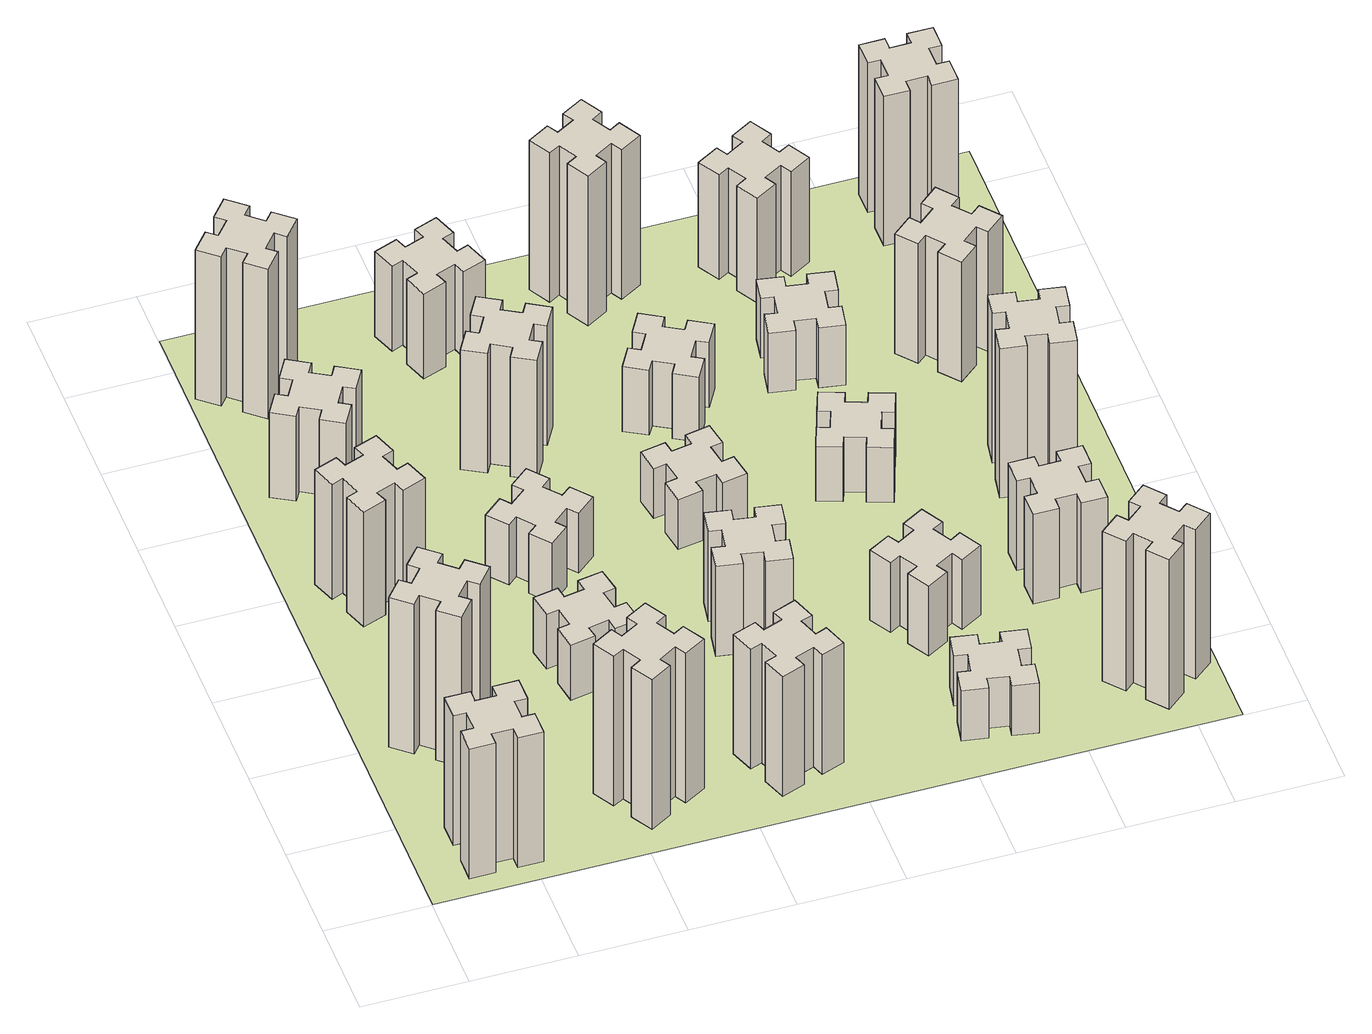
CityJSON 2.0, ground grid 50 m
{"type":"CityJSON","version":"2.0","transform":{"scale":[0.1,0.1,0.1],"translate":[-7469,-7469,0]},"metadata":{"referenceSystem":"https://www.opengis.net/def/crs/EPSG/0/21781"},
"CityObjects":{
"building1":{"type":"Building","attributes":{"class":"1000","function":"1000","usage":"1000","yearOfConstruction":2016,"roofType":"1000","measuredHeight":78,"storeysAboveGround":30,"storeysBelowGround":0},"geometry":[{"type":"Solid","lod":"1","boundaries":[[[[0,1,2,3,4,5,6,7,8,9,10,11,12,13,14,15,16,17,18,19]],[[17,16,20,21]],[[16,15,22,20]],[[15,14,23,22]],[[14,13,24,23]],[[13,12,25,24]],[[12,11,26,25]],[[11,10,27,26]],[[10,9,28,27]],[[9,8,29,28]],[[8,7,30,29]],[[7,6,31,30]],[[6,5,32,31]],[[5,4,33,32]],[[4,3,34,33]],[[3,2,35,34]],[[2,1,36,35]],[[1,0,37,36]],[[0,19,38,37]],[[19,18,39,38]],[[18,17,21,39]],[[24,25,26,27,28,29,30,31,32,33,34,35,36,37,38,39,21,20,22,23]]]]}]},
"building2":{"type":"Building","attributes":{"class":"1000","function":"1000","usage":"1000","yearOfConstruction":2016,"roofType":"1000","measuredHeight":90,"storeysAboveGround":30,"storeysBelowGround":0},"geometry":[{"type":"Solid","lod":"1","boundaries":[[[[40,41,42,43,44,45,46,47,48,49,50,51,52,53,54,55,56,57,58,59]],[[57,56,60,61]],[[56,55,62,60]],[[55,54,63,62]],[[54,53,64,63]],[[53,52,65,64]],[[52,51,66,65]],[[51,50,67,66]],[[50,49,68,67]],[[49,48,69,68]],[[48,47,70,69]],[[47,46,71,70]],[[46,45,72,71]],[[45,44,73,72]],[[44,43,74,73]],[[43,42,75,74]],[[42,41,76,75]],[[41,40,77,76]],[[40,59,78,77]],[[59,58,79,78]],[[58,57,61,79]],[[64,65,66,67,68,69,70,71,72,73,74,75,76,77,78,79,61,60,62,63]]]]}]},
"building3":{"type":"Building","attributes":{"class":"1000","function":"1000","usage":"1000","yearOfConstruction":2016,"roofType":"1000","measuredHeight":69,"storeysAboveGround":30,"storeysBelowGround":0},"geometry":[{"type":"Solid","lod":"1","boundaries":[[[[80,81,82,83,84,85,86,87,88,89,90,91,92,93,94,95,96,97,98,99]],[[97,96,100,101]],[[96,95,102,100]],[[95,94,103,102]],[[94,93,104,103]],[[93,92,105,104]],[[92,91,106,105]],[[91,90,107,106]],[[90,89,108,107]],[[89,88,109,108]],[[88,87,110,109]],[[87,86,111,110]],[[86,85,112,111]],[[85,84,113,112]],[[84,83,114,113]],[[83,82,115,114]],[[82,81,116,115]],[[81,80,117,116]],[[80,99,118,117]],[[99,98,119,118]],[[98,97,101,119]],[[104,105,106,107,108,109,110,111,112,113,114,115,116,117,118,119,101,100,102,103]]]]}]},
"building4":{"type":"Building","attributes":{"class":"1000","function":"1000","usage":"1000","yearOfConstruction":2016,"roofType":"1000","measuredHeight":51,"storeysAboveGround":30,"storeysBelowGround":0},"geometry":[{"type":"Solid","lod":"1","boundaries":[[[[120,121,122,123,124,125,126,127,128,129,130,131,132,133,134,135,136,137,138,139]],[[137,136,140,141]],[[136,135,142,140]],[[135,134,143,142]],[[134,133,144,143]],[[133,132,145,144]],[[132,131,146,145]],[[131,130,147,146]],[[130,129,148,147]],[[129,128,149,148]],[[128,127,150,149]],[[127,126,151,150]],[[126,125,152,151]],[[125,124,153,152]],[[124,123,154,153]],[[123,122,155,154]],[[122,121,156,155]],[[121,120,157,156]],[[120,139,158,157]],[[139,138,159,158]],[[138,137,141,159]],[[144,145,146,147,148,149,150,151,152,153,154,155,156,157,158,159,141,140,142,143]]]]}]},
"building5":{"type":"Building","attributes":{"class":"1000","function":"1000","usage":"1000","yearOfConstruction":2016,"roofType":"1000","measuredHeight":90,"storeysAboveGround":30,"storeysBelowGround":0},"geometry":[{"type":"Solid","lod":"1","boundaries":[[[[160,161,162,163,164,165,166,167,168,169,170,171,172,173,174,175,176,177,178,179]],[[177,176,180,181]],[[176,175,182,180]],[[175,174,183,182]],[[174,173,184,183]],[[173,172,185,184]],[[172,171,186,185]],[[171,170,187,186]],[[170,169,188,187]],[[169,168,189,188]],[[168,167,190,189]],[[167,166,191,190]],[[166,165,192,191]],[[165,164,193,192]],[[164,163,194,193]],[[163,162,195,194]],[[162,161,196,195]],[[161,160,197,196]],[[160,179,198,197]],[[179,178,199,198]],[[178,177,181,199]],[[184,185,186,187,188,189,190,191,192,193,194,195,196,197,198,199,181,180,182,183]]]]}]},
"building6":{"type":"Building","attributes":{"class":"1000","function":"1000","usage":"1000","yearOfConstruction":2016,"roofType":"1000","measuredHeight":90,"storeysAboveGround":30,"storeysBelowGround":0},"geometry":[{"type":"Solid","lod":"1","boundaries":[[[[200,201,202,203,204,205,206,207,208,209,210,211,212,213,214,215,216,217,218,219]],[[217,216,220,221]],[[216,215,222,220]],[[215,214,223,222]],[[214,213,224,223]],[[213,212,225,224]],[[212,211,226,225]],[[211,210,227,226]],[[210,209,228,227]],[[209,208,229,228]],[[208,207,230,229]],[[207,206,231,230]],[[206,205,232,231]],[[205,204,233,232]],[[204,203,234,233]],[[203,202,235,234]],[[202,201,236,235]],[[201,200,237,236]],[[200,219,238,237]],[[219,218,239,238]],[[218,217,221,239]],[[224,225,226,227,228,229,230,231,232,233,234,235,236,237,238,239,221,220,222,223]]]]}]},
"building7":{"type":"Building","attributes":{"class":"1000","function":"1000","usage":"1000","yearOfConstruction":2016,"roofType":"1000","measuredHeight":33,"storeysAboveGround":30,"storeysBelowGround":0},"geometry":[{"type":"Solid","lod":"1","boundaries":[[[[240,241,242,243,244,245,246,247,248,249,250,251,252,253,254,255,256,257,258,259]],[[257,256,260,261]],[[256,255,262,260]],[[255,254,263,262]],[[254,253,264,263]],[[253,252,265,264]],[[252,251,266,265]],[[251,250,267,266]],[[250,249,268,267]],[[249,248,269,268]],[[248,247,270,269]],[[247,246,271,270]],[[246,245,272,271]],[[245,244,273,272]],[[244,243,274,273]],[[243,242,275,274]],[[242,241,276,275]],[[241,240,277,276]],[[240,259,278,277]],[[259,258,279,278]],[[258,257,261,279]],[[264,265,266,267,268,269,270,271,272,273,274,275,276,277,278,279,261,260,262,263]]]]}]},
"building8":{"type":"Building","attributes":{"class":"1000","function":"1000","usage":"1000","yearOfConstruction":2016,"roofType":"1000","measuredHeight":36,"storeysAboveGround":30,"storeysBelowGround":0},"geometry":[{"type":"Solid","lod":"1","boundaries":[[[[280,281,282,283,284,285,286,287,288,289,290,291,292,293,294,295,296,297,298,299]],[[297,296,300,301]],[[296,295,302,300]],[[295,294,303,302]],[[294,293,304,303]],[[293,292,305,304]],[[292,291,306,305]],[[291,290,307,306]],[[290,289,308,307]],[[289,288,309,308]],[[288,287,310,309]],[[287,286,311,310]],[[286,285,312,311]],[[285,284,313,312]],[[284,283,314,313]],[[283,282,315,314]],[[282,281,316,315]],[[281,280,317,316]],[[280,299,318,317]],[[299,298,319,318]],[[298,297,301,319]],[[304,305,306,307,308,309,310,311,312,313,314,315,316,317,318,319,301,300,302,303]]]]}]},
"building9":{"type":"Building","attributes":{"class":"1000","function":"1000","usage":"1000","yearOfConstruction":2016,"roofType":"1000","measuredHeight":72,"storeysAboveGround":30,"storeysBelowGround":0},"geometry":[{"type":"Solid","lod":"1","boundaries":[[[[320,321,322,323,324,325,326,327,328,329,330,331,332,333,334,335,336,337,338,339]],[[337,336,340,341]],[[336,335,342,340]],[[335,334,343,342]],[[334,333,344,343]],[[333,332,345,344]],[[332,331,346,345]],[[331,330,347,346]],[[330,329,348,347]],[[329,328,349,348]],[[328,327,350,349]],[[327,326,351,350]],[[326,325,352,351]],[[325,324,353,352]],[[324,323,354,353]],[[323,322,355,354]],[[322,321,356,355]],[[321,320,357,356]],[[320,339,358,357]],[[339,338,359,358]],[[338,337,341,359]],[[344,345,346,347,348,349,350,351,352,353,354,355,356,357,358,359,341,340,342,343]]]]}]},
"building10":{"type":"Building","attributes":{"class":"1000","function":"1000","usage":"1000","yearOfConstruction":2016,"roofType":"1000","measuredHeight":72,"storeysAboveGround":30,"storeysBelowGround":0},"geometry":[{"type":"Solid","lod":"1","boundaries":[[[[360,361,362,363,364,365,366,367,368,369,370,371,372,373,374,375,376,377,378,379]],[[377,376,380,381]],[[376,375,382,380]],[[375,374,383,382]],[[374,373,384,383]],[[373,372,385,384]],[[372,371,386,385]],[[371,370,387,386]],[[370,369,388,387]],[[369,368,389,388]],[[368,367,390,389]],[[367,366,391,390]],[[366,365,392,391]],[[365,364,393,392]],[[364,363,394,393]],[[363,362,395,394]],[[362,361,396,395]],[[361,360,397,396]],[[360,379,398,397]],[[379,378,399,398]],[[378,377,381,399]],[[384,385,386,387,388,389,390,391,392,393,394,395,396,397,398,399,381,380,382,383]]]]}]},
"building11":{"type":"Building","attributes":{"class":"1000","function":"1000","usage":"1000","yearOfConstruction":2016,"roofType":"1000","measuredHeight":51,"storeysAboveGround":30,"storeysBelowGround":0},"geometry":[{"type":"Solid","lod":"1","boundaries":[[[[400,401,402,403,404,405,406,407,408,409,410,411,412,413,414,415,416,417,418,419]],[[417,416,420,421]],[[416,415,422,420]],[[415,414,423,422]],[[414,413,424,423]],[[413,412,425,424]],[[412,411,426,425]],[[411,410,427,426]],[[410,409,428,427]],[[409,408,429,428]],[[408,407,430,429]],[[407,406,431,430]],[[406,405,432,431]],[[405,404,433,432]],[[404,403,434,433]],[[403,402,435,434]],[[402,401,436,435]],[[401,400,437,436]],[[400,419,438,437]],[[419,418,439,438]],[[418,417,421,439]],[[424,425,426,427,428,429,430,431,432,433,434,435,436,437,438,439,421,420,422,423]]]]}]},
"building12":{"type":"Building","attributes":{"class":"1000","function":"1000","usage":"1000","yearOfConstruction":2016,"roofType":"1000","measuredHeight":54,"storeysAboveGround":30,"storeysBelowGround":0},"geometry":[{"type":"Solid","lod":"1","boundaries":[[[[440,441,442,443,444,445,446,447,448,449,450,451,452,453,454,455,456,457,458,459]],[[457,456,460,461]],[[456,455,462,460]],[[455,454,463,462]],[[454,453,464,463]],[[453,452,465,464]],[[452,451,466,465]],[[451,450,467,466]],[[450,449,468,467]],[[449,448,469,468]],[[448,447,470,469]],[[447,446,471,470]],[[446,445,472,471]],[[445,444,473,472]],[[444,443,474,473]],[[443,442,475,474]],[[442,441,476,475]],[[441,440,477,476]],[[440,459,478,477]],[[459,458,479,478]],[[458,457,461,479]],[[464,465,466,467,468,469,470,471,472,473,474,475,476,477,478,479,461,460,462,463]]]]}]},
"building13":{"type":"Building","attributes":{"class":"1000","function":"1000","usage":"1000","yearOfConstruction":2016,"roofType":"1000","measuredHeight":30,"storeysAboveGround":30,"storeysBelowGround":0},"geometry":[{"type":"Solid","lod":"1","boundaries":[[[[480,481,482,483,484,485,486,487,488,489,490,491,492,493,494,495,496,497,498,499]],[[497,496,500,501]],[[496,495,502,500]],[[495,494,503,502]],[[494,493,504,503]],[[493,492,505,504]],[[492,491,506,505]],[[491,490,507,506]],[[490,489,508,507]],[[489,488,509,508]],[[488,487,510,509]],[[487,486,511,510]],[[486,485,512,511]],[[485,484,513,512]],[[484,483,514,513]],[[483,482,515,514]],[[482,481,516,515]],[[481,480,517,516]],[[480,499,518,517]],[[499,498,519,518]],[[498,497,501,519]],[[504,505,506,507,508,509,510,511,512,513,514,515,516,517,518,519,501,500,502,503]]]]}]},
"building14":{"type":"Building","attributes":{"class":"1000","function":"1000","usage":"1000","yearOfConstruction":2016,"roofType":"1000","measuredHeight":39,"storeysAboveGround":30,"storeysBelowGround":0},"geometry":[{"type":"Solid","lod":"1","boundaries":[[[[520,521,522,523,524,525,526,527,528,529,530,531,532,533,534,535,536,537,538,539]],[[537,536,540,541]],[[536,535,542,540]],[[535,534,543,542]],[[534,533,544,543]],[[533,532,545,544]],[[532,531,546,545]],[[531,530,547,546]],[[530,529,548,547]],[[529,528,549,548]],[[528,527,550,549]],[[527,526,551,550]],[[526,525,552,551]],[[525,524,553,552]],[[524,523,554,553]],[[523,522,555,554]],[[522,521,556,555]],[[521,520,557,556]],[[520,539,558,557]],[[539,538,559,558]],[[538,537,541,559]],[[544,545,546,547,548,549,550,551,552,553,554,555,556,557,558,559,541,540,542,543]]]]}]},
"building15":{"type":"Building","attributes":{"class":"1000","function":"1000","usage":"1000","yearOfConstruction":2016,"roofType":"1000","measuredHeight":30,"storeysAboveGround":30,"storeysBelowGround":0},"geometry":[{"type":"Solid","lod":"1","boundaries":[[[[560,561,562,563,564,565,566,567,568,569,570,571,572,573,574,575,576,577,578,579]],[[577,576,580,581]],[[576,575,582,580]],[[575,574,583,582]],[[574,573,584,583]],[[573,572,585,584]],[[572,571,586,585]],[[571,570,587,586]],[[570,569,588,587]],[[569,568,589,588]],[[568,567,590,589]],[[567,566,591,590]],[[566,565,592,591]],[[565,564,593,592]],[[564,563,594,593]],[[563,562,595,594]],[[562,561,596,595]],[[561,560,597,596]],[[560,579,598,597]],[[579,578,599,598]],[[578,577,581,599]],[[584,585,586,587,588,589,590,591,592,593,594,595,596,597,598,599,581,580,582,583]]]]}]},
"building16":{"type":"Building","attributes":{"class":"1000","function":"1000","usage":"1000","yearOfConstruction":2016,"roofType":"1000","measuredHeight":90,"storeysAboveGround":30,"storeysBelowGround":0},"geometry":[{"type":"Solid","lod":"1","boundaries":[[[[600,601,602,603,604,605,606,607,608,609,610,611,612,613,614,615,616,617,618,619]],[[617,616,620,621]],[[616,615,622,620]],[[615,614,623,622]],[[614,613,624,623]],[[613,612,625,624]],[[612,611,626,625]],[[611,610,627,626]],[[610,609,628,627]],[[609,608,629,628]],[[608,607,630,629]],[[607,606,631,630]],[[606,605,632,631]],[[605,604,633,632]],[[604,603,634,633]],[[603,602,635,634]],[[602,601,636,635]],[[601,600,637,636]],[[600,619,638,637]],[[619,618,639,638]],[[618,617,621,639]],[[624,625,626,627,628,629,630,631,632,633,634,635,636,637,638,639,621,620,622,623]]]]}]},
"building17":{"type":"Building","attributes":{"class":"1000","function":"1000","usage":"1000","yearOfConstruction":2016,"roofType":"1000","measuredHeight":42,"storeysAboveGround":30,"storeysBelowGround":0},"geometry":[{"type":"Solid","lod":"1","boundaries":[[[[640,641,642,643,644,645,646,647,648,649,650,651,652,653,654,655,656,657,658,659]],[[657,656,660,661]],[[656,655,662,660]],[[655,654,663,662]],[[654,653,664,663]],[[653,652,665,664]],[[652,651,666,665]],[[651,650,667,666]],[[650,649,668,667]],[[649,648,669,668]],[[648,647,670,669]],[[647,646,671,670]],[[646,645,672,671]],[[645,644,673,672]],[[644,643,674,673]],[[643,642,675,674]],[[642,641,676,675]],[[641,640,677,676]],[[640,659,678,677]],[[659,658,679,678]],[[658,657,661,679]],[[664,665,666,667,668,669,670,671,672,673,674,675,676,677,678,679,661,660,662,663]]]]}]},
"building18":{"type":"Building","attributes":{"class":"1000","function":"1000","usage":"1000","yearOfConstruction":2016,"roofType":"1000","measuredHeight":33,"storeysAboveGround":30,"storeysBelowGround":0},"geometry":[{"type":"Solid","lod":"1","boundaries":[[[[680,681,682,683,684,685,686,687,688,689,690,691,692,693,694,695,696,697,698,699]],[[697,696,700,701]],[[696,695,702,700]],[[695,694,703,702]],[[694,693,704,703]],[[693,692,705,704]],[[692,691,706,705]],[[691,690,707,706]],[[690,689,708,707]],[[689,688,709,708]],[[688,687,710,709]],[[687,686,711,710]],[[686,685,712,711]],[[685,684,713,712]],[[684,683,714,713]],[[683,682,715,714]],[[682,681,716,715]],[[681,680,717,716]],[[680,699,718,717]],[[699,698,719,718]],[[698,697,701,719]],[[704,705,706,707,708,709,710,711,712,713,714,715,716,717,718,719,701,700,702,703]]]]}]},
"building19":{"type":"Building","attributes":{"class":"1000","function":"1000","usage":"1000","yearOfConstruction":2016,"roofType":"1000","measuredHeight":36,"storeysAboveGround":30,"storeysBelowGround":0},"geometry":[{"type":"Solid","lod":"1","boundaries":[[[[720,721,722,723,724,725,726,727,728,729,730,731,732,733,734,735,736,737,738,739]],[[737,736,740,741]],[[736,735,742,740]],[[735,734,743,742]],[[734,733,744,743]],[[733,732,745,744]],[[732,731,746,745]],[[731,730,747,746]],[[730,729,748,747]],[[729,728,749,748]],[[728,727,750,749]],[[727,726,751,750]],[[726,725,752,751]],[[725,724,753,752]],[[724,723,754,753]],[[723,722,755,754]],[[722,721,756,755]],[[721,720,757,756]],[[720,739,758,757]],[[739,738,759,758]],[[738,737,741,759]],[[744,745,746,747,748,749,750,751,752,753,754,755,756,757,758,759,741,740,742,743]]]]}]},
"building20":{"type":"Building","attributes":{"class":"1000","function":"1000","usage":"1000","yearOfConstruction":2016,"roofType":"1000","measuredHeight":90,"storeysAboveGround":30,"storeysBelowGround":0},"geometry":[{"type":"Solid","lod":"1","boundaries":[[[[760,761,762,763,764,765,766,767,768,769,770,771,772,773,774,775,776,777,778,779]],[[777,776,780,781]],[[776,775,782,780]],[[775,774,783,782]],[[774,773,784,783]],[[773,772,785,784]],[[772,771,786,785]],[[771,770,787,786]],[[770,769,788,787]],[[769,768,789,788]],[[768,767,790,789]],[[767,766,791,790]],[[766,765,792,791]],[[765,764,793,792]],[[764,763,794,793]],[[763,762,795,794]],[[762,761,796,795]],[[761,760,797,796]],[[760,779,798,797]],[[779,778,799,798]],[[778,777,781,799]],[[784,785,786,787,788,789,790,791,792,793,794,795,796,797,798,799,781,780,782,783]]]]}]},
"building21":{"type":"Building","attributes":{"class":"1000","function":"1000","usage":"1000","yearOfConstruction":2016,"roofType":"1000","measuredHeight":54,"storeysAboveGround":30,"storeysBelowGround":0},"geometry":[{"type":"Solid","lod":"1","boundaries":[[[[800,801,802,803,804,805,806,807,808,809,810,811,812,813,814,815,816,817,818,819]],[[817,816,820,821]],[[816,815,822,820]],[[815,814,823,822]],[[814,813,824,823]],[[813,812,825,824]],[[812,811,826,825]],[[811,810,827,826]],[[810,809,828,827]],[[809,808,829,828]],[[808,807,830,829]],[[807,806,831,830]],[[806,805,832,831]],[[805,804,833,832]],[[804,803,834,833]],[[803,802,835,834]],[[802,801,836,835]],[[801,800,837,836]],[[800,819,838,837]],[[819,818,839,838]],[[818,817,821,839]],[[824,825,826,827,828,829,830,831,832,833,834,835,836,837,838,839,821,820,822,823]]]]}]},
"building22":{"type":"Building","attributes":{"class":"1000","function":"1000","usage":"1000","yearOfConstruction":2016,"roofType":"1000","measuredHeight":63,"storeysAboveGround":30,"storeysBelowGround":0},"geometry":[{"type":"Solid","lod":"1","boundaries":[[[[840,841,842,843,844,845,846,847,848,849,850,851,852,853,854,855,856,857,858,859]],[[857,856,860,861]],[[856,855,862,860]],[[855,854,863,862]],[[854,853,864,863]],[[853,852,865,864]],[[852,851,866,865]],[[851,850,867,866]],[[850,849,868,867]],[[849,848,869,868]],[[848,847,870,869]],[[847,846,871,870]],[[846,845,872,871]],[[845,844,873,872]],[[844,843,874,873]],[[843,842,875,874]],[[842,841,876,875]],[[841,840,877,876]],[[840,859,878,877]],[[859,858,879,878]],[[858,857,861,879]],[[864,865,866,867,868,869,870,871,872,873,874,875,876,877,878,879,861,860,862,863]]]]}]},
"building23":{"type":"Building","attributes":{"class":"1000","function":"1000","usage":"1000","yearOfConstruction":2016,"roofType":"1000","measuredHeight":90,"storeysAboveGround":30,"storeysBelowGround":0},"geometry":[{"type":"Solid","lod":"1","boundaries":[[[[880,881,882,883,884,885,886,887,888,889,890,891,892,893,894,895,896,897,898,899]],[[897,896,900,901]],[[896,895,902,900]],[[895,894,903,902]],[[894,893,904,903]],[[893,892,905,904]],[[892,891,906,905]],[[891,890,907,906]],[[890,889,908,907]],[[889,888,909,908]],[[888,887,910,909]],[[887,886,911,910]],[[886,885,912,911]],[[885,884,913,912]],[[884,883,914,913]],[[883,882,915,914]],[[882,881,916,915]],[[881,880,917,916]],[[880,899,918,917]],[[899,898,919,918]],[[898,897,901,919]],[[904,905,906,907,908,909,910,911,912,913,914,915,916,917,918,919,901,900,902,903]]]]}]},
"building24":{"type":"Building","attributes":{"class":"1000","function":"1000","usage":"1000","yearOfConstruction":2016,"roofType":"1000","measuredHeight":72,"storeysAboveGround":30,"storeysBelowGround":0},"geometry":[{"type":"Solid","lod":"1","boundaries":[[[[920,921,922,923,924,925,926,927,928,929,930,931,932,933,934,935,936,937,938,939]],[[937,936,940,941]],[[936,935,942,940]],[[935,934,943,942]],[[934,933,944,943]],[[933,932,945,944]],[[932,931,946,945]],[[931,930,947,946]],[[930,929,948,947]],[[929,928,949,948]],[[928,927,950,949]],[[927,926,951,950]],[[926,925,952,951]],[[925,924,953,952]],[[924,923,954,953]],[[923,922,955,954]],[[922,921,956,955]],[[921,920,957,956]],[[920,939,958,957]],[[939,938,959,958]],[[938,937,941,959]],[[944,945,946,947,948,949,950,951,952,953,954,955,956,957,958,959,941,940,942,943]]]]}]},
"building25":{"type":"Building","attributes":{"class":"1000","function":"1000","usage":"1000","yearOfConstruction":2016,"roofType":"1000","measuredHeight":90,"storeysAboveGround":30,"storeysBelowGround":0},"geometry":[{"type":"Solid","lod":"1","boundaries":[[[[960,961,962,963,964,965,966,967,968,969,970,971,972,973,974,975,976,977,978,979]],[[977,976,980,981]],[[976,975,982,980]],[[975,974,983,982]],[[974,973,984,983]],[[973,972,985,984]],[[972,971,986,985]],[[971,970,987,986]],[[970,969,988,987]],[[969,968,989,988]],[[968,967,990,989]],[[967,966,991,990]],[[966,965,992,991]],[[965,964,993,992]],[[964,963,994,993]],[[963,962,995,994]],[[962,961,996,995]],[[961,960,997,996]],[[960,979,998,997]],[[979,978,999,998]],[[978,977,981,999]],[[984,985,986,987,988,989,990,991,992,993,994,995,996,997,998,999,981,980,982,983]]]]}]},
"landuse1":{"type":"LandUse","attributes":{"name":"plot1","function":"1010"},"geometry":[{"type":"MultiSurface","lod":"1","boundaries":[[[1000,1001,1002,1003]]]}]}
},
"vertices":[
[265,325,0],[265,225,0],[205,225,0],[205,105,0],[325,105,0],[325,165,0],[425,165,0],[425,105,0],[545,105,0],[545,225,0],[485,225,0],[485,325,0],[545,325,0],[545,445,0],[425,445,0],[425,385,0],[325,385,0],[325,445,0],[205,445,0],[205,325,0],[325,385,780],[325,445,780],[425,385,780],[425,445,780],[545,445,780],[545,325,780],[485,325,780],[485,225,780],[545,225,780],[545,105,780],[425,105,780],[425,165,780],[325,165,780],[325,105,780],[205,105,780],[205,225,780],[265,225,780],[265,325,780],[205,325,780],[205,445,780],
[484,1067,0],[408,1132,0],[446,1178,0],[354,1255,0],[277,1163,0],[323,1124,0],[259,1048,0],[213,1086,0],[136,994,0],[228,917,0],[266,963,0],[343,899,0],[304,853,0],[396,776,0],[473,868,0],[427,906,0],[492,983,0],[538,944,0],[615,1036,0],[523,1113,0],[492,983,900],[538,944,900],[427,906,900],[473,868,900],[396,776,900],[304,853,900],[343,899,900],[266,963,900],[228,917,900],[136,994,900],[213,1086,900],[259,1048,900],[323,1124,900],[277,1163,900],[354,1255,900],[446,1178,900],[408,1132,900],[484,1067,900],[523,1113,900],[615,1036,900],
[366,1835,0],[460,1869,0],[480,1813,0],[593,1854,0],[552,1967,0],[496,1946,0],[462,2040,0],[518,2060,0],[477,2173,0],[364,2132,0],[385,2076,0],[291,2042,0],[270,2098,0],[157,2057,0],[199,1944,0],[255,1965,0],[289,1871,0],[233,1850,0],[274,1737,0],[387,1779,0],[289,1871,690],[233,1850,690],[255,1965,690],[199,1944,690],[157,2057,690],[270,2098,690],[291,2042,690],[385,2076,690],[364,2132,690],[477,2173,690],[518,2060,690],[462,2040,690],[496,1946,690],[552,1967,690],[593,1854,690],[480,1813,690],[460,1869,690],[366,1835,690],[387,1779,690],[274,1737,690],
[446,2597,0],[496,2684,0],[548,2654,0],[608,2758,0],[504,2818,0],[474,2766,0],[387,2816,0],[417,2868,0],[313,2928,0],[253,2824,0],[305,2794,0],[255,2707,0],[203,2737,0],[143,2633,0],[247,2573,0],[277,2625,0],[364,2575,0],[334,2523,0],[438,2463,0],[498,2567,0],[364,2575,510],[334,2523,510],[277,2625,510],[247,2573,510],[143,2633,510],[203,2737,510],[255,2707,510],[305,2794,510],[253,2824,510],[313,2928,510],[417,2868,510],[387,2816,510],[474,2766,510],[504,2818,510],[608,2758,510],[548,2654,510],[496,2684,510],[446,2597,510],[498,2567,510],[438,2463,510],
[1127,255,0],[1214,305,0],[1244,253,0],[1348,313,0],[1288,417,0],[1236,387,0],[1186,474,0],[1238,504,0],[1178,608,0],[1074,548,0],[1104,496,0],[1017,446,0],[987,498,0],[883,438,0],[943,334,0],[995,364,0],[1045,277,0],[993,247,0],[1053,143,0],[1157,203,0],[1045,277,900],[993,247,900],[995,364,900],[943,334,900],[883,438,900],[987,498,900],[1017,446,900],[1104,496,900],[1074,548,900],[1178,608,900],[1238,504,900],[1186,474,900],[1236,387,900],[1288,417,900],[1348,313,900],[1244,253,900],[1214,305,900],[1127,255,900],[1157,203,900],[1053,143,900],
[384,3387,0],[308,3452,0],[346,3498,0],[254,3575,0],[177,3483,0],[223,3444,0],[159,3368,0],[113,3406,0],[36,3314,0],[128,3237,0],[166,3283,0],[243,3219,0],[204,3173,0],[296,3096,0],[373,3188,0],[327,3226,0],[392,3303,0],[438,3264,0],[515,3356,0],[423,3433,0],[392,3303,900],[438,3264,900],[327,3226,900],[373,3188,900],[296,3096,900],[204,3173,900],[243,3219,900],[166,3283,900],[128,3237,900],[36,3314,900],[113,3406,900],[159,3368,900],[223,3444,900],[177,3483,900],[254,3575,900],[346,3498,900],[308,3452,900],[384,3387,900],[423,3433,900],[515,3356,900],
[1232,1185,0],[1215,1284,0],[1274,1294,0],[1253,1412,0],[1135,1391,0],[1145,1332,0],[1047,1315,0],[1037,1374,0],[918,1353,0],[939,1235,0],[998,1245,0],[1016,1147,0],[957,1137,0],[977,1018,0],[1096,1039,0],[1085,1098,0],[1184,1116,0],[1194,1057,0],[1312,1077,0],[1291,1196,0],[1184,1116,330],[1194,1057,330],[1085,1098,330],[1096,1039,330],[977,1018,330],[957,1137,330],[1016,1147,330],[998,1245,330],[939,1235,330],[918,1353,330],[1037,1374,330],[1047,1315,330],[1145,1332,330],[1135,1391,330],[1253,1412,330],[1274,1294,330],[1215,1284,330],[1232,1185,330],[1291,1196,330],[1312,1077,330],
[1083,1972,0],[1006,1907,0],[968,1953,0],[876,1876,0],[953,1784,0],[999,1823,0],[1063,1746,0],[1017,1708,0],[1094,1616,0],[1186,1693,0],[1148,1739,0],[1224,1803,0],[1263,1757,0],[1355,1834,0],[1278,1926,0],[1232,1888,0],[1167,1964,0],[1213,2003,0],[1136,2095,0],[1044,2018,0],[1167,1964,360],[1213,2003,360],[1232,1888,360],[1278,1926,360],[1355,1834,360],[1263,1757,360],[1224,1803,360],[1148,1739,360],[1186,1693,360],[1094,1616,360],[1017,1708,360],[1063,1746,360],[999,1823,360],[953,1784,360],[876,1876,360],[968,1953,360],[1006,1907,360],[1083,1972,360],[1044,2018,360],[1136,2095,360],
[1765,496,0],[1671,462,0],[1650,518,0],[1537,477,0],[1579,364,0],[1635,385,0],[1669,291,0],[1613,270,0],[1654,157,0],[1767,199,0],[1746,255,0],[1840,289,0],[1860,233,0],[1973,274,0],[1932,387,0],[1876,366,0],[1842,460,0],[1898,480,0],[1857,593,0],[1744,552,0],[1842,460,720],[1898,480,720],[1876,366,720],[1932,387,720],[1973,274,720],[1860,233,720],[1840,289,720],[1746,255,720],[1767,199,720],[1654,157,720],[1613,270,720],[1669,291,720],[1635,385,720],[1579,364,720],[1537,477,720],[1650,518,720],[1671,462,720],[1765,496,720],[1744,552,720],[1857,593,720],
[1314,2666,0],[1227,2716,0],[1257,2768,0],[1153,2828,0],[1093,2724,0],[1145,2694,0],[1095,2607,0],[1043,2637,0],[983,2533,0],[1087,2473,0],[1117,2525,0],[1204,2475,0],[1174,2423,0],[1278,2363,0],[1338,2467,0],[1286,2497,0],[1336,2584,0],[1388,2554,0],[1448,2658,0],[1344,2718,0],[1336,2584,720],[1388,2554,720],[1286,2497,720],[1338,2467,720],[1278,2363,720],[1174,2423,720],[1204,2475,720],[1117,2525,720],[1087,2473,720],[983,2533,720],[1043,2637,720],[1095,2607,720],[1145,2694,720],[1093,2724,720],[1153,2828,720],[1257,2768,720],[1227,2716,720],[1314,2666,720],[1344,2718,720],[1448,2658,720],
[1125,3456,0],[1031,3422,0],[1010,3478,0],[897,3437,0],[939,3324,0],[995,3345,0],[1029,3251,0],[973,3230,0],[1014,3117,0],[1127,3159,0],[1106,3215,0],[1200,3249,0],[1220,3193,0],[1333,3234,0],[1292,3347,0],[1236,3326,0],[1202,3420,0],[1258,3440,0],[1217,3553,0],[1104,3512,0],[1202,3420,510],[1258,3440,510],[1236,3326,510],[1292,3347,510],[1333,3234,510],[1220,3193,510],[1200,3249,510],[1106,3215,510],[1127,3159,510],[1014,3117,510],[973,3230,510],[1029,3251,510],[995,3345,510],[939,3324,510],[897,3437,510],[1010,3478,510],[1031,3422,510],[1125,3456,510],[1104,3512,510],[1217,3553,510],
[1955,1147,0],[1972,1245,0],[2031,1235,0],[2052,1353,0],[1934,1374,0],[1924,1315,0],[1825,1332,0],[1836,1391,0],[1717,1412,0],[1697,1294,0],[1756,1284,0],[1738,1185,0],[1679,1196,0],[1658,1077,0],[1777,1057,0],[1787,1116,0],[1885,1098,0],[1875,1039,0],[1993,1018,0],[2014,1137,0],[1885,1098,540],[1875,1039,540],[1787,1116,540],[1777,1057,540],[1658,1077,540],[1679,1196,540],[1738,1185,540],[1756,1284,540],[1697,1294,540],[1717,1412,540],[1836,1391,540],[1825,1332,540],[1924,1315,540],[1934,1374,540],[2052,1353,540],[2031,1235,540],[1972,1245,540],[1955,1147,540],[2014,1137,540],[1993,1018,540],
[1972,1925,0],[1955,2024,0],[2014,2034,0],[1993,2152,0],[1875,2131,0],[1885,2072,0],[1787,2055,0],[1777,2114,0],[1658,2093,0],[1679,1975,0],[1738,1985,0],[1756,1887,0],[1697,1877,0],[1717,1758,0],[1836,1779,0],[1825,1838,0],[1924,1856,0],[1934,1797,0],[2052,1817,0],[2031,1936,0],[1924,1856,300],[1934,1797,300],[1825,1838,300],[1836,1779,300],[1717,1758,300],[1697,1877,300],[1756,1887,300],[1738,1985,300],[1679,1975,300],[1658,2093,300],[1777,2114,300],[1787,2055,300],[1885,2072,300],[1875,2131,300],[1993,2152,300],[2014,2034,300],[1955,2024,300],[1972,1925,300],[2031,1936,300],[2052,1817,300],
[2026,2497,0],[2076,2584,0],[2128,2554,0],[2188,2658,0],[2084,2718,0],[2054,2666,0],[1967,2716,0],[1997,2768,0],[1893,2828,0],[1833,2724,0],[1885,2694,0],[1835,2607,0],[1783,2637,0],[1723,2533,0],[1827,2473,0],[1857,2525,0],[1944,2475,0],[1914,2423,0],[2018,2363,0],[2078,2467,0],[1944,2475,390],[1914,2423,390],[1857,2525,390],[1827,2473,390],[1723,2533,390],[1783,2637,390],[1835,2607,390],[1885,2694,390],[1833,2724,390],[1893,2828,390],[1997,2768,390],[1967,2716,390],[2054,2666,390],[2084,2718,390],[2188,2658,390],[2128,2554,390],[2076,2584,390],[2026,2497,390],[2078,2467,390],[2018,2363,390],
[2596,444,0],[2578,345,0],[2519,356,0],[2498,237,0],[2617,217,0],[2627,276,0],[2725,258,0],[2715,199,0],[2833,178,0],[2854,297,0],[2795,307,0],[2812,405,0],[2871,395,0],[2892,513,0],[2774,534,0],[2764,475,0],[2665,492,0],[2676,551,0],[2557,572,0],[2537,454,0],[2665,492,300],[2676,551,300],[2764,475,300],[2774,534,300],[2892,513,300],[2871,395,300],[2812,405,300],[2795,307,300],[2854,297,300],[2833,178,300],[2715,199,300],[2725,258,300],[2627,276,300],[2617,217,300],[2498,237,300],[2519,356,300],[2578,345,300],[2596,444,300],[2537,454,300],[2557,572,300],
[1844,3556,0],[1757,3506,0],[1727,3558,0],[1623,3498,0],[1683,3394,0],[1735,3424,0],[1785,3337,0],[1733,3307,0],[1793,3203,0],[1897,3263,0],[1867,3315,0],[1954,3365,0],[1984,3313,0],[2088,3373,0],[2028,3477,0],[1976,3447,0],[1926,3534,0],[1978,3564,0],[1918,3668,0],[1814,3608,0],[1926,3534,900],[1978,3564,900],[1976,3447,900],[2028,3477,900],[2088,3373,900],[1984,3313,900],[1954,3365,900],[1867,3315,900],[1897,3263,900],[1793,3203,900],[1733,3307,900],[1785,3337,900],[1735,3424,900],[1683,3394,900],[1623,3498,900],[1727,3558,900],[1757,3506,900],[1844,3556,900],[1814,3608,900],[1918,3668,900],
[2584,1136,0],[2497,1086,0],[2467,1138,0],[2363,1078,0],[2423,974,0],[2475,1004,0],[2525,917,0],[2473,887,0],[2533,783,0],[2637,843,0],[2607,895,0],[2694,945,0],[2724,893,0],[2828,953,0],[2768,1057,0],[2716,1027,0],[2666,1114,0],[2718,1144,0],[2658,1248,0],[2554,1188,0],[2666,1114,420],[2718,1144,420],[2716,1027,420],[2768,1057,420],[2828,953,420],[2724,893,420],[2694,945,420],[2607,895,420],[2637,843,420],[2533,783,420],[2473,887,420],[2525,917,420],[2475,1004,420],[2423,974,420],[2363,1078,420],[2467,1138,420],[2497,1086,420],[2584,1136,420],[2554,1188,420],[2658,1248,420],
[2682,1871,0],[2716,1965,0],[2772,1944,0],[2813,2057,0],[2700,2098,0],[2680,2042,0],[2586,2076,0],[2607,2132,0],[2494,2173,0],[2453,2060,0],[2509,2040,0],[2475,1946,0],[2419,1967,0],[2377,1854,0],[2490,1813,0],[2511,1869,0],[2605,1835,0],[2584,1779,0],[2697,1737,0],[2738,1850,0],[2605,1835,330],[2584,1779,330],[2511,1869,330],[2490,1813,330],[2377,1854,330],[2419,1967,330],[2475,1946,330],[2509,2040,330],[2453,2060,330],[2494,2173,330],[2607,2132,330],[2586,2076,330],[2680,2042,330],[2700,2098,330],[2813,2057,330],[2772,1944,330],[2716,1965,330],[2682,1871,330],[2738,1850,330],[2697,1737,330],
[2664,2795,0],[2565,2812,0],[2576,2871,0],[2457,2892,0],[2437,2774,0],[2496,2764,0],[2478,2665,0],[2419,2676,0],[2398,2557,0],[2517,2537,0],[2527,2596,0],[2625,2578,0],[2615,2519,0],[2733,2498,0],[2754,2617,0],[2695,2627,0],[2712,2725,0],[2771,2715,0],[2792,2833,0],[2674,2854,0],[2712,2725,360],[2771,2715,360],[2695,2627,360],[2754,2617,360],[2733,2498,360],[2615,2519,360],[2625,2578,360],[2527,2596,360],[2517,2537,360],[2398,2557,360],[2419,2676,360],[2478,2665,360],[2496,2764,360],[2437,2774,360],[2457,2892,360],[2576,2871,360],[2565,2812,360],[2664,2795,360],[2674,2854,360],[2792,2833,360],
[3468,259,0],[3544,323,0],[3583,277,0],[3675,354,0],[3598,446,0],[3552,408,0],[3487,484,0],[3533,523,0],[3456,615,0],[3364,538,0],[3403,492,0],[3326,427,0],[3288,473,0],[3196,396,0],[3273,304,0],[3319,343,0],[3383,266,0],[3337,228,0],[3414,136,0],[3506,213,0],[3383,266,900],[3337,228,900],[3319,343,900],[3273,304,900],[3196,396,900],[3288,473,900],[3326,427,900],[3403,492,900],[3364,538,900],[3456,615,900],[3533,523,900],[3487,484,900],[3552,408,900],[3598,446,900],[3675,354,900],[3583,277,900],[3544,323,900],[3468,259,900],[3506,213,900],[3414,136,900],
[3185,1005,0],[3285,1005,0],[3285,945,0],[3405,945,0],[3405,1065,0],[3345,1065,0],[3345,1165,0],[3405,1165,0],[3405,1285,0],[3285,1285,0],[3285,1225,0],[3185,1225,0],[3185,1285,0],[3065,1285,0],[3065,1165,0],[3125,1165,0],[3125,1065,0],[3065,1065,0],[3065,945,0],[3185,945,0],[3125,1065,540],[3065,1065,540],[3125,1165,540],[3065,1165,540],[3065,1285,540],[3185,1285,540],[3185,1225,540],[3285,1225,540],[3285,1285,540],[3405,1285,540],[3405,1165,540],[3345,1165,540],[3345,1065,540],[3405,1065,540],[3405,945,540],[3285,945,540],[3285,1005,540],[3185,1005,540],[3185,945,540],[3065,945,540],
[2716,3347,0],[2666,3434,0],[2718,3464,0],[2658,3568,0],[2554,3508,0],[2584,3456,0],[2497,3406,0],[2467,3458,0],[2363,3398,0],[2423,3294,0],[2475,3324,0],[2525,3237,0],[2473,3207,0],[2533,3103,0],[2637,3163,0],[2607,3215,0],[2694,3265,0],[2724,3213,0],[2828,3273,0],[2768,3377,0],[2694,3265,630],[2724,3213,630],[2607,3215,630],[2637,3163,630],[2533,3103,630],[2473,3207,630],[2525,3237,630],[2475,3324,630],[2423,3294,630],[2363,3398,630],[2467,3458,630],[2497,3406,630],[2584,3456,630],[2554,3508,630],[2658,3568,630],[2718,3464,630],[2666,3434,630],[2716,3347,630],[2768,3377,630],[2828,3273,630],
[3267,1656,0],[3365,1638,0],[3355,1579,0],[3473,1558,0],[3494,1677,0],[3435,1687,0],[3452,1785,0],[3511,1775,0],[3532,1893,0],[3414,1914,0],[3404,1855,0],[3305,1872,0],[3316,1931,0],[3197,1952,0],[3177,1834,0],[3236,1824,0],[3218,1725,0],[3159,1736,0],[3138,1617,0],[3257,1597,0],[3218,1725,900],[3159,1736,900],[3236,1824,900],[3177,1834,900],[3197,1952,900],[3316,1931,900],[3305,1872,900],[3404,1855,900],[3414,1914,900],[3532,1893,900],[3511,1775,900],[3452,1785,900],[3435,1687,900],[3494,1677,900],[3473,1558,900],[3355,1579,900],[3365,1638,900],[3267,1656,900],[3257,1597,900],[3138,1617,900],
[3119,2563,0],[3183,2486,0],[3137,2448,0],[3214,2356,0],[3306,2433,0],[3268,2479,0],[3344,2543,0],[3383,2497,0],[3475,2574,0],[3398,2666,0],[3352,2628,0],[3287,2704,0],[3333,2743,0],[3256,2835,0],[3164,2758,0],[3203,2712,0],[3126,2647,0],[3088,2693,0],[2996,2616,0],[3073,2524,0],[3126,2647,720],[3088,2693,720],[3203,2712,720],[3164,2758,720],[3256,2835,720],[3333,2743,720],[3287,2704,720],[3352,2628,720],[3398,2666,720],[3475,2574,720],[3383,2497,720],[3344,2543,720],[3268,2479,720],[3306,2433,720],[3214,2356,720],[3137,2448,720],[3183,2486,720],[3119,2563,720],[3073,2524,720],[2996,2616,720],
[3285,3325,0],[3385,3325,0],[3385,3265,0],[3505,3265,0],[3505,3385,0],[3445,3385,0],[3445,3485,0],[3505,3485,0],[3505,3605,0],[3385,3605,0],[3385,3545,0],[3285,3545,0],[3285,3605,0],[3165,3605,0],[3165,3485,0],[3225,3485,0],[3225,3385,0],[3165,3385,0],[3165,3265,0],[3285,3265,0],[3225,3385,900],[3165,3385,900],[3225,3485,900],[3165,3485,900],[3165,3605,900],[3285,3605,900],[3285,3545,900],[3385,3545,900],[3385,3605,900],[3505,3605,900],[3505,3485,900],[3445,3485,900],[3445,3385,900],[3505,3385,900],[3505,3265,900],[3385,3265,900],[3385,3325,900],[3285,3325,900],[3285,3265,900],[3165,3265,900],
[5,3705,0],[3705,3705,0],[3705,5,0],[5,5,0]
]}
